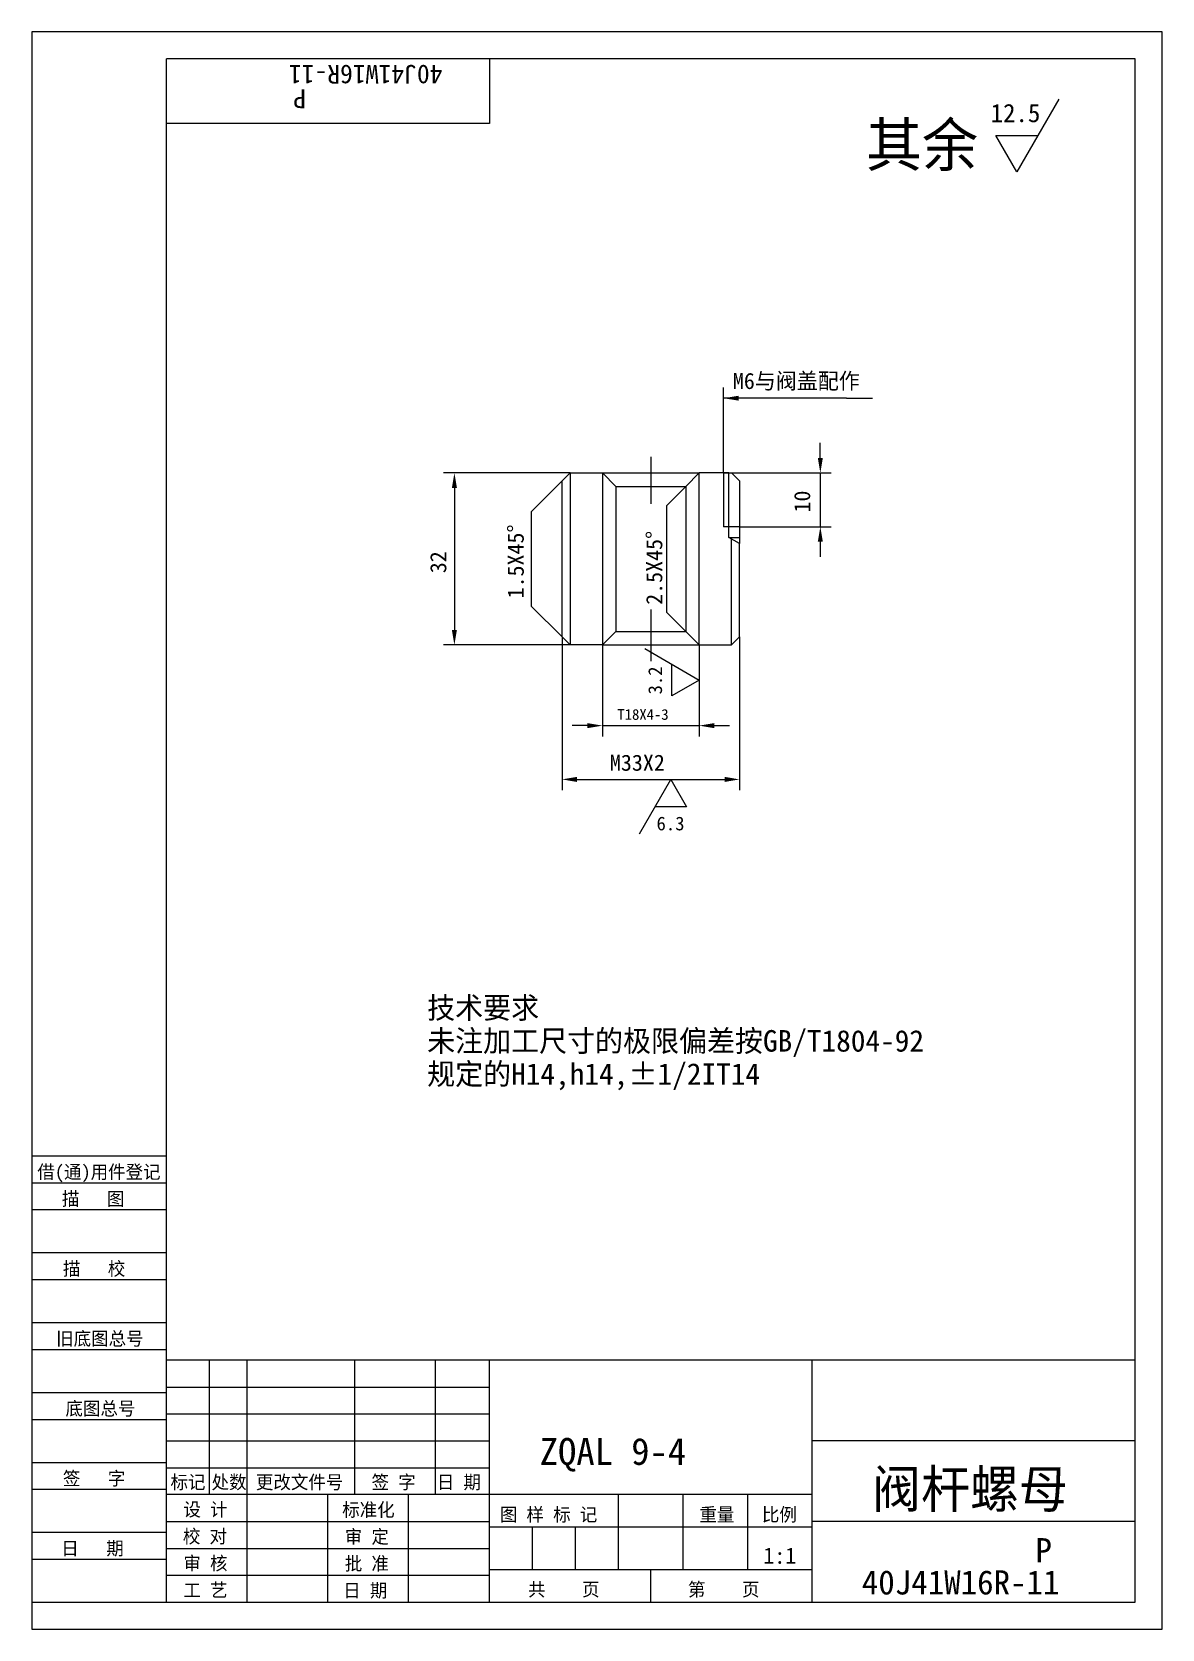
# Model space of a CAD drawing. Header units: metres. Extents: x 0 to 210, y 0 to 297.
import ezdxf

# ---------------------------------------------------------------- set-up
doc = ezdxf.new("R2010")
doc.units = ezdxf.units.M
for name, color, linetype in [('C', 6, 'Continuous'), ('D', 1, 'Continuous'), ('FL', 5, 'Continuous'), ('HA', 5, 'Continuous'), ('T', 7, 'Continuous'), ('TL', 4, 'Continuous')]:
    doc.layers.add(name, color=color, linetype=linetype)

# ---------------------------------------------------------------- blocks, each defined once
blk = doc.blocks.new('TUKUN4')
at = {"layer": 'FL'}
for p, q in [((0, 297), (0, 0)), ((210, 297), (0, 297)), ((210, 0), (210, 297)), ((0, 78), (25, 78)), ((0, 70), (25, 70)), ((0, 65), (25, 65)), ((0, 57), (25, 57)), ((0, 52), (25, 52)), ((33, 25), (33, 50)), ((40, 5), (40, 50)), ((60, 25), (60, 50)), ((75, 25), (75, 50)), ((25, 45), (85, 45)), ((0, 44), (25, 44)), ((0, 39), (25, 39)), ((25, 40), (85, 40)), ((25, 35), (85, 35)), ((0, 31), (25, 31)), ((25, 30), (85, 30)), ((0, 26), (25, 26)), ((70, 5), (70, 25)), ((0, 18), (25, 18)), ((25, 20), (85, 20)), ((25, 15), (85, 15)), ((0, 13), (25, 13)), ((25, 10), (85, 10)), ((0, 0), (210, 0))]:
    blk.add_line(p, q, dxfattribs=at)
at = {"layer": 'TL'}
for p, q in [((25, 5), (25, 292)), ((205, 292), (25, 292)), ((85, 292), (85, 280)), ((205, 5), (205, 292)), ((85, 280), (25, 280)), ((0, 88), (25, 88)), ((0, 83), (25, 83)), ((205, 50), (25, 50)), ((85, 5), (85, 50)), ((145, 5), (145, 50)), ((205, 35), (145, 35)), ((145, 25), (25, 25)), ((55, 5), (55, 25)), ((109, 11), (109, 25)), ((121, 11), (121, 25)), ((133, 11), (133, 25)), ((85, 19), (145, 19)), ((93, 11), (93, 19)), ((101, 11), (101, 19)), ((205, 20), (145, 20)), ((145, 11), (85, 11)), ((115, 5), (115, 11)), ((0, 5), (205, 5))]:
    blk.add_line(p, q, dxfattribs=at)
at = {"layer": 'T'}
for s, p in [('借(通)用件登记', (1, 83.76)), ('描   图', (5.56, 78.76)), ('描   校', (5.74, 65.76)), ('旧底图总号', (4.49, 52.76)), ('底图总号', (6.22, 39.76)), ('签   字', (5.74, 26.76)), ('标记', (25.75, 26.07)), ('处数', (33.38, 26.07)), ('更改文件号', (41.61, 26.07)), ('签 字', (63.1, 26.07)), ('日 期', (75.23, 26.07)), ('设 计', (28.14, 20.99)), ('标准化', (57.65, 20.93)), ('图 样 标 记', (86.95, 20.04)), ('重量', (124.03, 20.04)), ('比例', (135.64, 20.04)), ('校 对', (28.05, 15.99)), ('审 定', (58.13, 15.93)), ('日   期', (5.45, 13.76)), ('审 核', (28.14, 10.99)), ('批 准', (58.13, 10.93)), ('共    页', (92.18, 6.13)), ('第    页', (121.9, 6.13)), ('工 艺', (28.14, 5.99)), ('日 期', (57.84, 5.93))]:
    blk.add_text(s, height=2.5, dxfattribs=at).set_placement(p)

msp = doc.modelspace()

# ---------------------------------------------------------------- linework, layer by layer
at = {"layer": 'C'}
for points in [[(115, 218), (115, 209.23)], [(115, 189.57), (115, 180)]]:
    msp.add_lwpolyline(points, dxfattribs=at)
at = {"layer": 'D'}
for p, q in [((190.81, 284.52), (183, 271)), ((183, 271), (179.1, 277.76)), ((179.1, 277.76), (186.9, 277.76)), ((128.5, 225.72), (128.5, 230.89)), ((128.5, 215), (128.5, 230.02)), ((151.37, 228.89), (128.5, 228.89)), ((151.37, 228.89), (156.2, 228.89)), ((146.5, 217.8), (146.5, 220.6)), ((100, 215), (76.5, 215)), ((130, 215), (148.5, 215)), ((146.5, 215), (146.5, 205)), ((78.5, 212.2), (78.5, 185.8)), ((98.5, 213.5), (92.84, 207.84)), ((121.5, 212.5), (117.96, 208.96)), ((117.96, 189.04), (117.96, 208.96)), ((92.84, 190.16), (92.84, 207.84)), ((131.5, 205), (148.5, 205)), ((146.5, 202.2), (146.5, 199.4)), ((98.5, 184.5), (92.84, 190.16)), ((121.5, 185.5), (117.96, 189.04)), ((98.5, 184.5), (98.5, 156)), ((131.5, 184.5), (131.5, 156)), ((100, 183), (76.5, 183)), ((106, 183), (106, 166)), ((113.86, 182.32), (124, 176.47)), ((124, 183), (124, 166)), ((118.93, 173.54), (118.93, 179.39)), ((124, 176.47), (118.93, 173.54)), ((103.2, 168), (100.4, 168)), ((106, 168), (124, 168)), ((126.8, 168), (129.6, 168)), ((101.3, 158), (128.7, 158)), ((112.88, 147.86), (118.73, 158)), ((118.73, 158), (121.66, 152.93)), ((121.66, 152.93), (115.81, 152.93))]:
    msp.add_line(p, q, dxfattribs=at)
for points in [[(131.3, 228.44), (128.5, 228.89), (131.3, 229.34)], [(146.03, 217.8), (146.97, 217.8), (146.5, 215)], [(78.03, 212.2), (78.97, 212.2), (78.5, 215)], [(146.03, 202.2), (146.97, 202.2), (146.5, 205)], [(78.03, 185.8), (78.97, 185.8), (78.5, 183)], [(103.2, 168.47), (103.2, 167.53), (106, 168)], [(126.8, 168.47), (126.8, 167.53), (124, 168)], [(101.3, 158.47), (101.3, 157.53), (98.5, 158)], [(128.7, 158.47), (128.7, 157.53), (131.5, 158)]]:
    msp.add_solid(points, dxfattribs=at)
at = {"layer": 'HA'}
for p, q in [((100, 215), (100, 183)), ((106, 215), (106, 183)), ((124, 183), (124, 215)), ((128.5, 215), (128.5, 205)), ((129.97, 183), (129.97, 202.73))]:
    msp.add_line(p, q, dxfattribs=at)
at = {"layer": 'TL'}
for p, q in [((106, 215), (124, 215)), ((108.5, 212.5), (121.5, 212.5)), ((129.5, 203), (131.5, 203)), ((108.5, 185.5), (121.5, 185.5)), ((106, 183), (124, 183))]:
    msp.add_line(p, q, dxfattribs=at)
msp.add_lwpolyline([(106, 183), (100, 183), (98.5, 184.5), (98.5, 213.5), (100, 215), (106, 215), (108.5, 212.5), (108.5, 185.5)], close=True, dxfattribs=at)
for points in [[(124, 215), (121.5, 212.5), (121.5, 185.5), (124, 183), (130, 183), (131.5, 184.5), (131.5, 201.85), (129.5, 203), (129.5, 215), (124, 215)], [(128.5, 215), (130, 215), (131.5, 213.5), (131.5, 201.85)], [(131.5, 205), (128.5, 205)]]:
    msp.add_lwpolyline(points, dxfattribs=at)

# ---------------------------------------------------------------- block references
at = {"layer": 'D'}
msp.add_blockref('TUKUN4', (0, 0), dxfattribs=at)

# ---------------------------------------------------------------- texts
for s, height, rotation, p in [('40J41W16R-11', 3.5, 180, (76.3, 290.86)), ('P', 3.5, 180, (50.93, 286.32)), ('10', 3, 90, (144.62, 207.63)), ('1.5X45%%d', 3, 90, (91.39, 191.66)), ('2.5X45%%d', 3, 90, (117.13, 190.47)), ('32', 3, 90, (77, 196.34)), ('3.2', 2.55, 90, (117.08, 173.8))]:
    msp.add_text(s, height=height, rotation=rotation, dxfattribs=at).set_placement(p)
for s, height, p in [('12.5', 3.4, (178.14, 280.22)), ('其余', 8, (155, 272)), ('M6与阀盖配作', 3, (130.25, 230.6)), ('T18X4-3', 2, (108.79, 169.08)), ('M33X2', 3, (107.4, 159.61)), ('6.3', 2.55, (116.06, 148.53)), ('技术要求', 4, (73.44, 113.54)), ('未注加工尺寸的极限偏差按GB/T1804-92', 4, (73.44, 107.38)), ('规定的H14,h14,%%P1/2IT14', 4, (73.44, 101.22)), ('ZQAL 9-4', 5, (94.36, 30.53)), ('阀杆螺母', 7, (156.11, 22.55)), ('1:1', 3, (135.91, 12.15)), ('P', 4.5, (186.47, 12.41)), ('40J41W16R-11', 4.5, (154.21, 6.43))]:
    msp.add_text(s, height=height, dxfattribs=at).set_placement(p)

doc.saveas('drawing.dxf')
